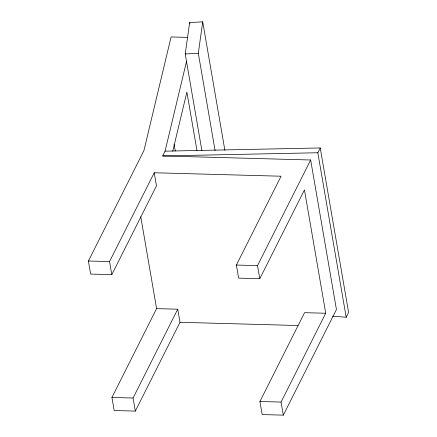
<?xml version="1.0" encoding="UTF-8"?>
<svg xmlns="http://www.w3.org/2000/svg" width="437" height="437" viewBox="0 0 437 437"><rect width="100%" height="100%" fill="white"/><g stroke="black" fill="none" stroke-linecap="round" stroke-linejoin="round"><path stroke-width="0.66" d="M201.889 150.618L185.222 53.959L189.647 22.566L202.724 21.85L224.858 150.213M215.091 150.59L198.305 53.238L202.724 21.85M187.451 37.391L171.085 36.943L143.937 150.574L88.4 260.998L90.656 274.081L111.801 274.66L109.545 261.572L154.212 172.757L281.062 176.22L236.39 265.035L238.646 278.123L259.786 278.697L304.458 189.882L325.729 313.247L304.589 312.673L259.917 401.488L262.173 414.571L283.318 415.15L336.435 309.527L310.652 159.997L162.662 155.954L165.077 151.153L186.512 61.437M172.73 151.306L186.878 92.081L196.956 150.508M111.801 274.66L156.468 185.84L154.212 172.757M156.599 308.631L177.744 309.205L180 322.293L135.328 411.108L114.188 410.529L111.932 397.446L156.599 308.631L140.763 216.774M135.328 411.108L133.072 398.025L177.744 309.205M259.786 278.697L257.53 265.614L310.652 159.997M332.584 316.224L346.186 317.235L317.819 152.748L320.234 147.946L165.077 151.153M283.318 415.15L281.062 402.067L325.729 313.247M346.186 317.235L348.6 312.439L320.234 147.946M185.222 53.959L198.305 53.238M162.662 155.954L317.819 152.748M88.4 260.998L109.545 261.572M236.39 265.035L257.53 265.614M180 322.293L297.979 325.516M111.932 397.446L133.072 398.025M259.917 401.488L281.062 402.067M189.647 22.566L189.871 23.871M174.117 144.308L175.275 151.022"/></g></svg>
